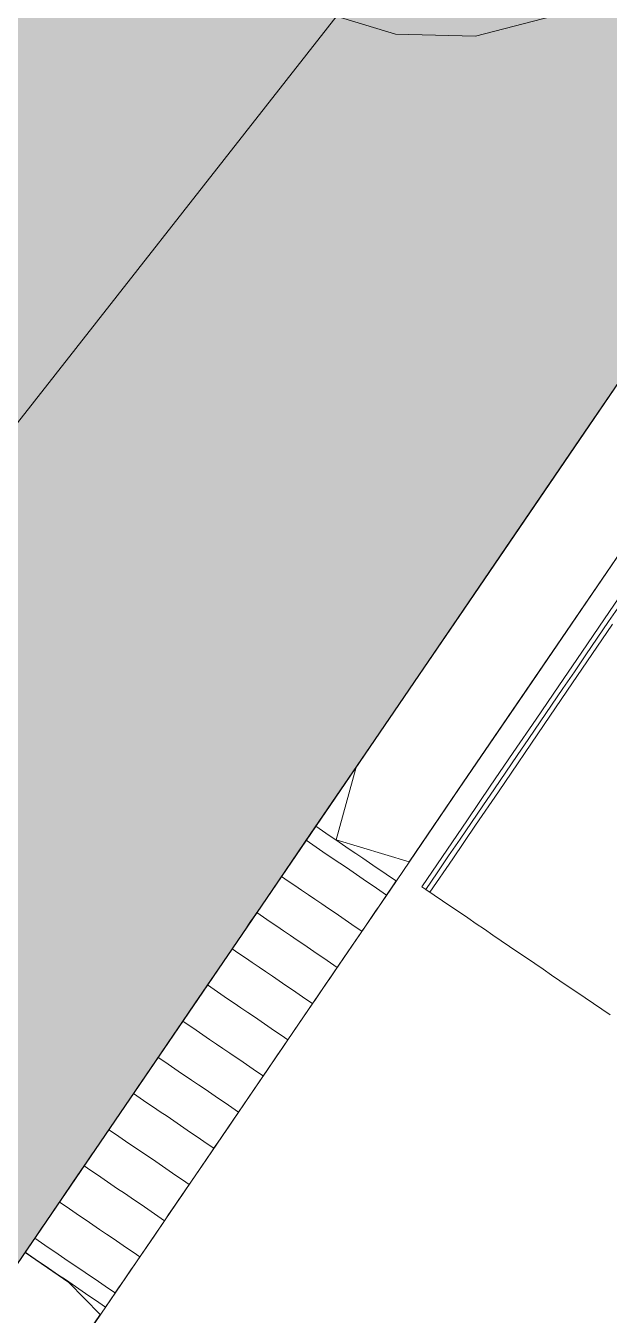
# Model space of a CAD drawing. Header units: millimetres. Extents: x -31757 to 121236, y -27283 to 59400.
# Drawn here: x 20179 to 26171, y 22419 to 35674 of the extents above; entities that cross this region are included whole.
import ezdxf

# ---------------------------------------------------------------- set-up
doc = ezdxf.new("R2010")
doc.units = ezdxf.units.MM
doc.layers.add('10_見えがかり', color=7, linetype='Continuous', lineweight=13)
doc.layers.add('30_敷地・外構', color=8, linetype='Continuous', lineweight=9)

msp = doc.modelspace()

# ---------------------------------------------------------------- hatches: boundary and pattern name
at = {"layer": '30_敷地・外構'}
for points in [[(76237, 56906), (43237, 56910), (13241, 12904), (13241, 12689), (8535, 3143), (7508, 600), (600, 600), (600, 6600), (3132, 6878), (4651, 9733), (7846, 15113), (9591, 17889), (15132, 25269), (23701, 36199), (24022, 37246), (24920, 38564), (24512, 38842), (24533, 38911), (22109, 41084), (34079, 57232), (31966, 58800), (76237, 58800)], [(13241, 12904), (13242, 907), (600, 908), (600, 58800), (83500, 58800), (83500, 903), (76239, 903), (76243, 56906), (43237, 56910)]]:
    msp.add_hatch(color=8, dxfattribs=at).paths.add_polyline_path(points)

# ---------------------------------------------------------------- linework, layer by layer
at = {"layer": '10_見えがかり'}
for points in [[(25591, 35771), (24796, 35567), (23976, 35587), (23218, 35816)], [(31923, 35827), (31813, 34999), (31259, 34187), (30706, 33375), (30152, 32563), (29598, 31750), (29045, 30938), (28491, 30126), (27709, 30517), (26897, 31071), (26330, 30329), (24669, 27892), (24116, 27080), (23365, 27306), (23573, 28053), (24127, 28865), (24681, 29677), (26895, 32927)], [(26206, 29522), (25737, 28834), (25502, 28490), (25033, 27801), (24798, 27457), (24564, 27112), (24329, 26768), (24246, 26824), (24716, 27513), (24950, 27857), (25185, 28202), (25420, 28546), (25654, 28890), (25889, 29234), (26124, 29579), (26358, 29923)], [(22411, 26351), (22660, 26716), (22908, 27081), (23157, 27446), (23226, 27399), (23295, 27352), (23364, 27305), (23433, 27258), (23501, 27211), (23570, 27164), (23639, 27117), (23708, 27070), (23777, 27023), (23846, 26976), (23915, 26930), (23983, 26883), (23735, 26518), (23486, 26153), (23237, 25788), (22988, 25423), (22740, 25058), (22491, 24693), (22242, 24328), (21993, 23963), (21745, 23598), (21496, 23233), (21247, 22868), (20998, 22503), (20929, 22550), (20792, 22644), (20723, 22691), (20654, 22738), (20585, 22785), (20516, 22832), (20447, 22879), (20379, 22926), (20310, 22972), (20241, 23019), (20172, 23066), (20421, 23431), (20670, 23796), (20918, 24161), (21167, 24526), (21416, 24891), (21665, 25256), (21913, 25621), (22411, 26351)], [(22953, 27146), (22974, 27177), (22995, 27208), (23016, 27239), (23037, 27270), (23059, 27301), (23127, 27254), (23196, 27207), (23265, 27160), (23403, 27067), (23472, 27020), (23541, 26973), (23609, 26926), (23678, 26879), (23747, 26832), (23816, 26785), (23885, 26738), (23864, 26707), (23843, 26676), (23821, 26645), (23800, 26614), (23779, 26583), (23758, 26552), (23737, 26521), (23716, 26490), (23695, 26459), (23674, 26428), (23653, 26397), (23631, 26366), (23563, 26413), (23494, 26460), (23425, 26507), (23356, 26554), (23287, 26601), (23218, 26648), (23149, 26695), (23081, 26742), (23012, 26789), (22943, 26835), (22874, 26882), (22805, 26929), (22826, 26960), (22847, 26991), (22868, 27022), (22890, 27053), (22911, 27084), (22953, 27146)], [(22425, 26372), (22446, 26403), (22467, 26434), (22488, 26465), (22531, 26527), (22552, 26558), (22689, 26464), (22758, 26417), (22827, 26370), (22896, 26323), (22965, 26276), (23034, 26229), (23103, 26182), (23171, 26135), (23240, 26088), (23309, 26041), (23378, 25994), (23357, 25963), (23336, 25932), (23315, 25901), (23293, 25870), (23272, 25839), (23251, 25808), (23230, 25777), (23209, 25746), (23188, 25715), (23167, 25684), (23146, 25653), (23124, 25622), (23056, 25669), (22987, 25716), (22918, 25763), (22849, 25810), (22780, 25857), (22711, 25904), (22642, 25951), (22574, 25998), (22505, 26045), (22436, 26092), (22367, 26139), (22298, 26186), (22319, 26217), (22362, 26279), (22383, 26310), (22404, 26341), (22425, 26372)], [(21897, 25597), (21918, 25628), (21939, 25659), (21960, 25690), (21981, 25721), (22024, 25783), (22045, 25814), (22114, 25767), (22251, 25673), (22320, 25626), (22389, 25579), (22458, 25532), (22527, 25485), (22596, 25438), (22664, 25391), (22733, 25344), (22802, 25298), (22871, 25251), (22829, 25189), (22808, 25158), (22765, 25096), (22744, 25065), (22723, 25034), (22702, 25003), (22660, 24941), (22639, 24910), (22618, 24879), (22549, 24926), (22480, 24973), (22411, 25020), (22273, 25113), (22204, 25160), (22136, 25207), (22067, 25254), (21998, 25301), (21929, 25348), (21791, 25442), (21834, 25504), (21855, 25535), (21876, 25566), (21897, 25597)], [(21411, 24884), (21432, 24915), (21453, 24946), (21474, 24977), (21496, 25008), (21517, 25039), (21538, 25070), (21607, 25023), (21676, 24976), (21744, 24929), (21882, 24835), (21951, 24789), (22020, 24742), (22089, 24695), (22158, 24648), (22226, 24601), (22295, 24554), (22364, 24507), (22343, 24476), (22322, 24445), (22301, 24414), (22280, 24383), (22259, 24352), (22216, 24290), (22195, 24259), (22174, 24228), (22153, 24197), (22132, 24166), (22111, 24135), (22042, 24182), (21973, 24229), (21835, 24323), (21766, 24370), (21698, 24417), (21629, 24464), (21560, 24511), (21491, 24558), (21422, 24604), (21353, 24651), (21284, 24698), (21306, 24729), (21327, 24760), (21348, 24791), (21369, 24822), (21390, 24853), (21411, 24884)], [(20904, 24141), (20925, 24172), (20946, 24203), (20968, 24234), (20989, 24265), (21010, 24295), (21031, 24326), (21100, 24280), (21169, 24233), (21238, 24186), (21306, 24139), (21513, 23998), (21582, 23951), (21651, 23904), (21720, 23857), (21788, 23810), (21857, 23763), (21836, 23732), (21815, 23701), (21794, 23670), (21773, 23639), (21752, 23608), (21731, 23577), (21709, 23546), (21646, 23453), (21625, 23422), (21604, 23391), (21535, 23438), (21466, 23485), (21397, 23532), (21260, 23626), (21191, 23673), (21122, 23720), (21053, 23767), (20984, 23814), (20915, 23861), (20846, 23908), (20777, 23955), (20799, 23986), (20820, 24017), (20841, 24048), (20862, 24079), (20883, 24110), (20904, 24141)], [(20376, 23366), (20397, 23397), (20418, 23428), (20440, 23459), (20482, 23521), (20503, 23552), (20524, 23583), (20593, 23536), (20662, 23489), (20731, 23442), (20799, 23395), (20868, 23348), (20937, 23301), (21006, 23254), (21075, 23207), (21144, 23160), (21213, 23113), (21281, 23067), (21350, 23020), (21329, 22989), (21308, 22958), (21287, 22927), (21266, 22896), (21245, 22865), (21224, 22834), (21203, 22803), (21181, 22772), (21160, 22741), (21139, 22710), (21118, 22679), (21097, 22648), (21028, 22695), (20959, 22742), (20890, 22789), (20821, 22835), (20753, 22882), (20615, 22976), (20546, 23023), (20477, 23070), (20408, 23117), (20271, 23211), (20292, 23242), (20313, 23273), (20334, 23304), (20355, 23335), (20376, 23366)], [(20173, 23064), (20622, 22757), (20944, 22427), (20637, 21977), (20331, 21528), (20025, 21078)]]:
    msp.add_lwpolyline(points, dxfattribs=at)
at = {"layer": '30_敷地・外構'}
for points in [[(76237, 56906), (43237, 56910), (13241, 12904), (13241, 12689), (8535, 3143), (7508, 600), (600, 600), (600, 6600), (3132, 6878), (4651, 9733), (7846, 15113), (9591, 17889), (15132, 25269), (23701, 36199), (24022, 37246), (24920, 38564), (24512, 38842), (24533, 38911), (22109, 41084), (34079, 57232), (31966, 58800), (76237, 58800), (76237, 56906)], [(13241, 12904), (13242, 907), (600, 908), (600, 58800), (83500, 58800), (83500, 903), (76239, 903), (76243, 56906), (43237, 56910), (13241, 12904)], [(76240, 56903), (76236, 900), (13245, 904), (13244, 12903), (43238, 56907), (76240, 56903)], [(19581, 22199), (20285, 23232), (20989, 24265), (21693, 25297), (22397, 26330), (23101, 27363), (23805, 28396), (24509, 29429), (25213, 30462), (25917, 31495), (26621, 32528), (27325, 33560), (28029, 34593), (28733, 35626), (29437, 36659)], [(30263, 36096), (29559, 35063), (28855, 34030), (28151, 32997), (27447, 31964), (26743, 30931), (26039, 29899), (25335, 28866), (24631, 27833), (23927, 26800), (23223, 25767), (22519, 24734), (21815, 23701), (21111, 22668), (20407, 21636)], [(24288, 26796), (24405, 26968), (24522, 27141), (24640, 27313), (24757, 27485), (24874, 27657), (24992, 27829), (25109, 28001), (25226, 28173), (25344, 28346), (25461, 28518), (25578, 28690), (25696, 28862), (25813, 29034), (25930, 29206), (26048, 29378), (26165, 29551), (26282, 29723)], [(26181, 25506), (26095, 25564), (26009, 25623), (25923, 25682), (25837, 25740), (25751, 25799), (25665, 25858), (25579, 25916), (25493, 25975), (25407, 26034), (25321, 26092), (25234, 26151), (25148, 26210), (25062, 26268), (24976, 26327), (24890, 26386), (24804, 26444), (24718, 26503), (24632, 26562), (24546, 26620), (24460, 26679), (24374, 26738), (24288, 26796)]]:
    msp.add_lwpolyline(points, dxfattribs=at)

doc.saveas('drawing.dxf')
